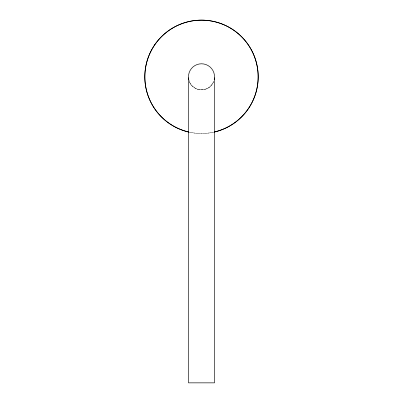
<?xml version="1.0" encoding="UTF-8"?>
<svg xmlns="http://www.w3.org/2000/svg" width="403" height="403" viewBox="0 0 403 403"><rect width="100%" height="100%" fill="white"/><g stroke="black" fill="none" stroke-linecap="round" stroke-linejoin="round"><path stroke-width="0.3" stroke-dasharray="2.02 1.51" d="M213.655 81.245C210.19 92.997 191.496 92.131 188.911 80.197M189.067 80.736A13.037 13.037 0 0 0 213.545 81.809A13.037 13.037 0 0 1 189.455 81.809M189.219 132.149A56.672 56.672 0 0 0 213.781 132.149A56.672 56.672 0 0 1 189.219 132.149"/><path stroke-width="0.6" d="M214.537 77.789L214.537 382.85L188.463 382.85L188.463 77.789M188.775 79.648A13.037 13.037 0 0 1 201.5 63.785A13.037 13.037 0 0 1 214.225 79.648M154.727 44.819A56.672 56.672 0 0 0 188.619 132.008A56.672 56.672 0 0 1 154.727 44.819A56.672 56.672 0 0 1 248.273 44.819A56.672 56.672 0 0 1 214.381 132.008A56.672 56.672 0 0 0 248.273 44.819A56.672 56.672 0 0 0 154.727 44.819"/></g></svg>
